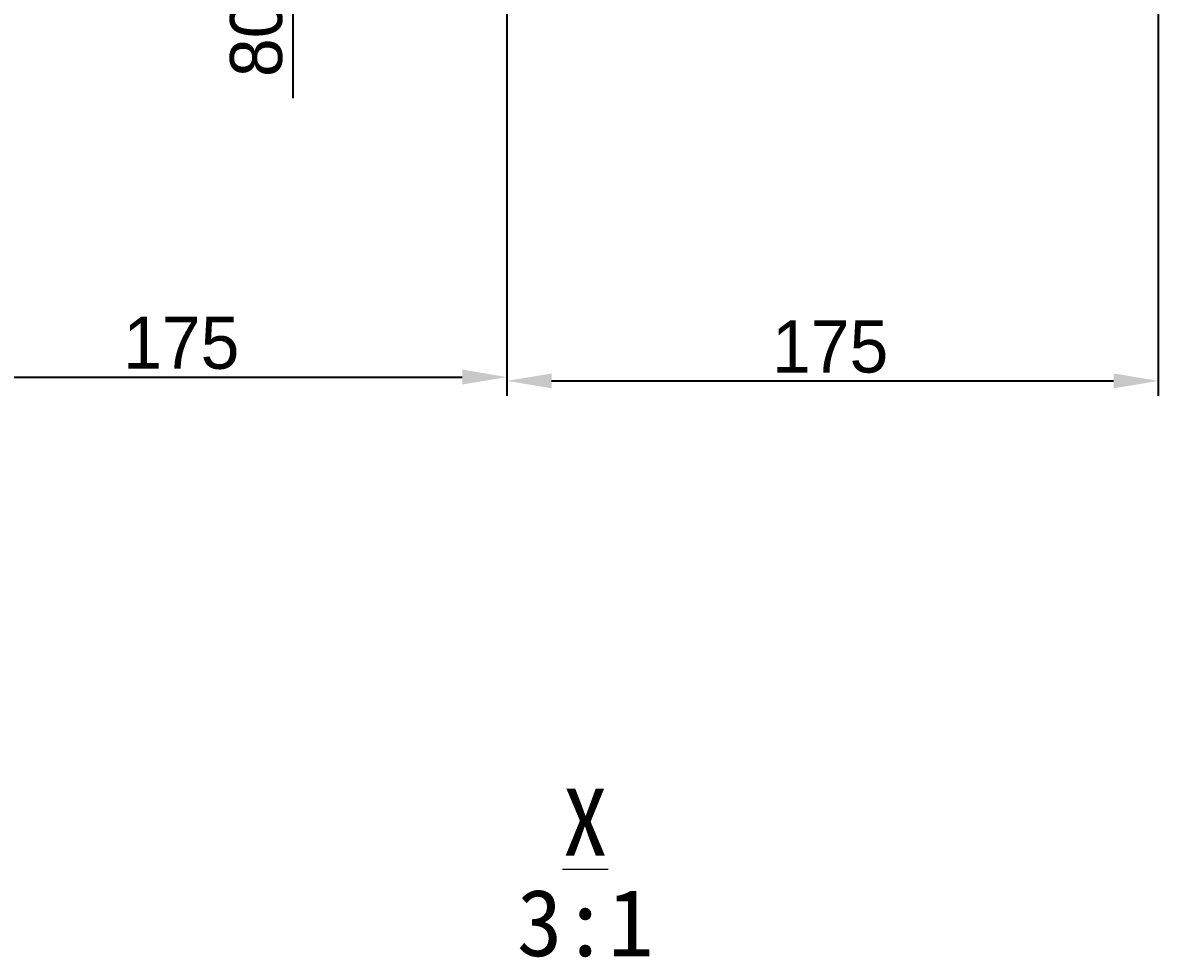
# Model space of a CAD drawing. Header units: millimetres. Extents: x 4086 to 8300, y 123 to 1549.
# Drawn here: x 6791.1 to 6943.7, y 472.2 to 597.7 of the extents above; entities that cross this region are included whole.
import ezdxf

# ---------------------------------------------------------------- set-up
doc = ezdxf.new("R2010")
doc.units = ezdxf.units.MM
doc.layers.add('细线层', color=7, linetype='Continuous', lineweight=0)
doc.styles.get("Standard").update_dxf_attribs({"font": 'simsun.ttc'})
doc.styles.add('思源黑', font='SourceHanSansCN-Normal.ttf')
doc.dimstyles.new('尺寸标注_细节_1_2比例', dxfattribs={"dimtxt": 7, "dimasz": 6, "dimexe": 2, "dimexo": 1.5, "dimgap": 1, "dimtad": 1, "dimlfac": 2, "dimdsep": 46, "dimtxsty": '思源黑', "dimcen": 0.09, "dimadec": 0, "dimazin": 0, "dimtp": 0.01, "dimtm": 0.01, "dimtfac": 1, "dimtofl": 0, "dimtmove": 0, "dimatfit": 3, "dimfxl": 1, "dimtolj": 1, "dimarcsym": 0})

# ---------------------------------------------------------------- blocks, each defined once
blk = doc.blocks.new('*D1555')
at = {"layer": 'Defpoints', "color": 0}
for p in [(6856.18, 634.21), (6768.68, 629.21), (6856.18, 550.07)]:
    blk.add_point(p, dxfattribs=at)
at = {"layer": '细线层', "color": 0, "lineweight": -2}
for p, q in [((6856.18, 632.71), (6856.18, 548.07)), ((6768.68, 627.71), (6768.68, 548.07)), ((6774.68, 550.07), (6850.18, 550.07))]:
    blk.add_line(p, q, dxfattribs=at)
at = {"layer": '细线层', "color": 0}
for points in [[(6774.68, 551.07), (6774.68, 549.07), (6768.68, 550.07)], [(6850.18, 549.07), (6850.18, 551.07), (6856.18, 550.07)]]:
    blk.add_solid(points, dxfattribs=at)
at = {"layer": '细线层', "color": 0, "insert": (6812.43, 554.63), "char_height": 7, "attachment_point": 5, "style": '思源黑'}
blk.add_mtext('\\A1;175', dxfattribs=at)
blk = doc.blocks.new('*D1556')
at = {"layer": 'Defpoints', "color": 0}
for p in [(6943.68, 638.2), (6856.18, 634.21), (6943.68, 549.56)]:
    blk.add_point(p, dxfattribs=at)
at = {"layer": '细线层', "color": 0, "lineweight": -2}
for p, q in [((6943.68, 636.7), (6943.68, 547.56)), ((6856.18, 632.71), (6856.18, 547.56)), ((6862.18, 549.56), (6937.68, 549.56))]:
    blk.add_line(p, q, dxfattribs=at)
at = {"layer": '细线层', "color": 0}
for points in [[(6862.18, 550.56), (6862.18, 548.56), (6856.18, 549.56)], [(6937.68, 548.56), (6937.68, 550.56), (6943.68, 549.56)]]:
    blk.add_solid(points, dxfattribs=at)
at = {"layer": '细线层', "color": 0, "insert": (6899.6, 554.13), "char_height": 7, "attachment_point": 5, "style": '思源黑'}
blk.add_mtext('\\A1;175', dxfattribs=at)
blk = doc.blocks.new('*D1558')
at = {"layer": 'Defpoints', "color": 0}
for p in [(6795.68, 672.96), (6795.68, 632.96), (6827.42, 632.96)]:
    blk.add_point(p, dxfattribs=at)
at = {"layer": '细线层', "color": 0, "lineweight": -2}
for p, q in [((6797.18, 672.96), (6829.42, 672.96)), ((6827.42, 666.96), (6827.42, 638.96)), ((6797.18, 632.96), (6829.42, 632.96)), ((6827.42, 632.96), (6827.42, 587.51))]:
    blk.add_line(p, q, dxfattribs=at)
at = {"layer": '细线层', "color": 0}
for points in [[(6828.42, 666.96), (6826.42, 666.96), (6827.42, 672.96)], [(6826.42, 638.96), (6828.42, 638.96), (6827.42, 632.96)]]:
    blk.add_solid(points, dxfattribs=at)
at = {"layer": '细线层', "color": 0, "insert": (6822.52, 607.24), "char_height": 7, "attachment_point": 5, "rotation": 90, "style": '思源黑'}
blk.add_mtext('\\A1;80%%p0.05', dxfattribs=at)

msp = doc.modelspace()

# ---------------------------------------------------------------- texts
at = {"layer": '细线层', "color": 7, "linetype": 'Continuous', "insert": (6866.6988, 494.8124), "char_height": 9, "width": 11.233577, "attachment_point": 2, "line_spacing_factor": 0.9}
msp.add_mtext('\\pxqc;{\\LX} \\P3:1', dxfattribs=at)

# ---------------------------------------------------------------- dimensions: what is measured, and where the dimension line sits
at = {"layer": '细线层'}
dim = msp.add_linear_dim(base=(6827.4215, 632.9595), p1=(6795.6785, 672.9595), p2=(6795.6785, 632.9595), angle=90, text='<>%%p0.05', dimstyle='尺寸标注_细节_1_2比例', dxfattribs=at)
dim.commit()
dim.dimension.update_dxf_attribs({"geometry": '*D1558', "text_midpoint": (6827.4215, 607.2361), "dimtype": 160})
for base, p1, p2, picture, middle in [((6943.6786, 549.5629), (6856.1785, 634.206), (6943.6786, 638.1994), '*D1556', (6899.6028, 549.5629)), ((6856.1785, 550.0675), (6768.6785, 629.2095), (6856.1785, 634.206), '*D1555', (6812.4285, 550.0675))]:
    dim = msp.add_linear_dim(base=base, p1=p1, p2=p2, dimstyle='尺寸标注_细节_1_2比例', dxfattribs=at)
    dim.commit()
    dim.dimension.update_dxf_attribs({"geometry": picture, "text_midpoint": middle, "dimtype": 160})

doc.saveas('drawing.dxf')
